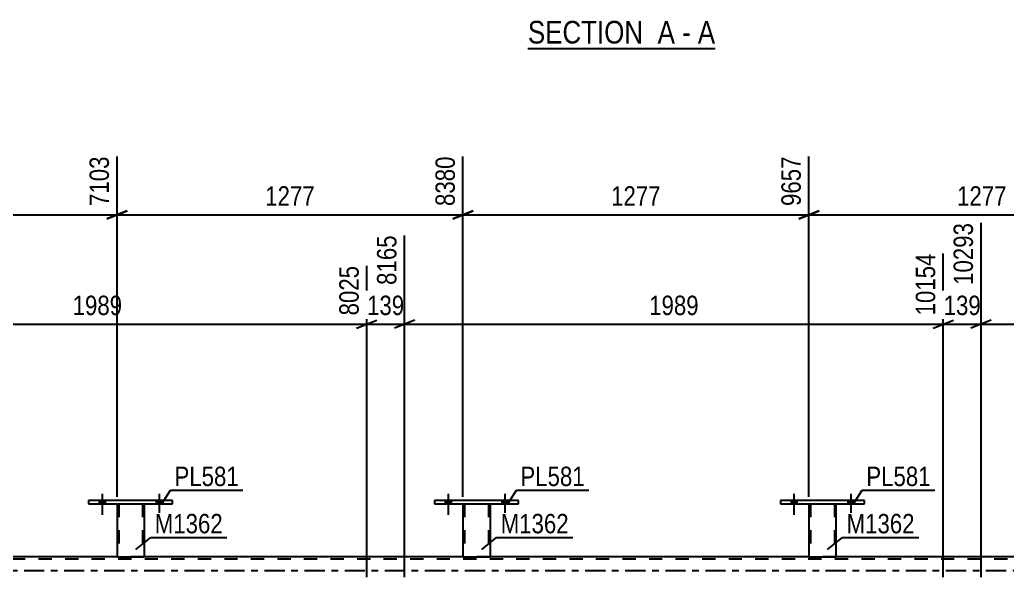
# Model space of a CAD drawing. Header units: millimetres. Extents: x 0 to 841, y 0 to 594.
# Drawn here: x 308 to 453.8, y 428 to 510.2 of the extents above; entities that cross this region are included whole.
import ezdxf

# ---------------------------------------------------------------- set-up
doc = ezdxf.new("R2010")
doc.units = ezdxf.units.MM
doc.linetypes.add('DXK_LINE_DOT2', pattern=[3.9198, 1.9599, -1.9599])
doc.linetypes.add('DXK_LINE_DOT3', pattern=[5.9187, 2.979, -0.9799, 0.9799, -0.9799])
doc.styles.add('Arial Narrow', font='ARIALN.TTF', dxfattribs={"height": 0.2})

# ---------------------------------------------------------------- blocks, each defined once
blk = doc.blocks.new('Unknown-103641004-11 - 5352')
at = {"color": 6, "linetype": 'Continuous'}
blk.add_line((382.99, 505.96), (410.64, 505.96), dxfattribs=at)
at = {"color": 0, "linetype": 'Continuous'}
for points in [[(401.1, 506.71), (401.1, 510.21), (382.99, 510.21), (382.99, 506.71)], [(404.71, 506.71), (404.71, 510.21), (402.15, 510.21), (402.15, 506.71)], [(407.03, 506.71), (407.03, 510.21), (405.76, 510.21), (405.76, 506.71)], [(410.64, 506.71), (410.64, 510.21), (408.08, 510.21), (408.08, 506.71)]]:
    blk.add_wipeout(points, dxfattribs=at)
at = {"color": 7, "linetype": 'Continuous', "style": 'Arial Narrow'}
for s, p in [('SECTION ', (382.99, 506.71)), ('A', (402.15, 506.71)), ('A', (408.08, 506.71)), ('-', (405.76, 506.71))]:
    blk.add_text(s, height=3.34, dxfattribs=at).set_placement(p)
blk = doc.blocks.new('Part-103641004-3432 - 3414')
at = {"color": 2, "linetype": 'Continuous'}
for p, q in [((420.28, 439.29), (420.28, 438.81)), ((432.68, 439.29), (420.28, 439.29)), ((432.68, 438.81), (432.68, 439.29)), ((420.28, 438.81), (432.68, 438.81))]:
    blk.add_line(p, q, dxfattribs=at)
blk = doc.blocks.new('Bolt-103641004-3571 - 3414')
at = {"linetype": 'Continuous'}
for points in [[(421.84, 438.81), (422.72, 438.81), (422.72, 439.29), (421.84, 439.29)], [(430.24, 438.81), (431.12, 438.81), (431.12, 439.29), (430.24, 439.29)]]:
    blk.add_hatch(color=1, dxfattribs=at).paths.add_polyline_path(points)
at = {"color": 1, "linetype": 'Continuous'}
for p, q in [((421.84, 439.29), (421.84, 438.81)), ((422.28, 440.29), (422.28, 437.17)), ((422.72, 439.29), (422.72, 438.81)), ((430.24, 439.29), (430.24, 438.81)), ((430.68, 440.29), (430.68, 437.17)), ((431.12, 439.29), (431.12, 438.81))]:
    blk.add_line(p, q, dxfattribs=at)
blk = doc.blocks.new('Part-103641004-3447 - 3414')
at = {"color": 2, "linetype": 'Continuous'}
for p, q in [((424.48, 438.81), (424.48, 430.97)), ((428.48, 438.81), (428.48, 430.97)), ((424.48, 430.97), (428.48, 430.97))]:
    blk.add_line(p, q, dxfattribs=at)
at = {"color": 7, "linetype": 'DXK_LINE_DOT2'}
for p, q in [((424.48, 438.81), (428.48, 438.81)), ((424.48, 438.81), (424.48, 438.81)), ((424.48, 438.81), (424.48, 438.81)), ((424.72, 438.81), (424.72, 430.97)), ((428.24, 438.81), (428.24, 430.97)), ((428.48, 438.81), (428.48, 438.81)), ((428.48, 438.81), (428.48, 438.81)), ((428.18, 430.97), (428.22, 430.97)), ((428.18, 430.97), (428.22, 430.97)), ((428.22, 430.97), (428.24, 430.97)), ((428.22, 430.97), (428.24, 430.97))]:
    blk.add_line(p, q, dxfattribs=at)
blk = doc.blocks.new('Bolt-103641004-3526 - 3414')
at = {"linetype": 'Continuous'}
for points in [[(370.76, 438.81), (371.64, 438.81), (371.64, 439.29), (370.76, 439.29)], [(379.16, 438.81), (380.04, 438.81), (380.04, 439.29), (379.16, 439.29)]]:
    blk.add_hatch(color=1, dxfattribs=at).paths.add_polyline_path(points)
at = {"color": 1, "linetype": 'Continuous'}
for p, q in [((370.76, 439.29), (370.76, 438.81)), ((371.2, 440.29), (371.2, 437.17)), ((371.64, 439.29), (371.64, 438.81)), ((379.16, 439.29), (379.16, 438.81)), ((379.6, 440.29), (379.6, 437.17)), ((380.04, 439.29), (380.04, 438.81))]:
    blk.add_line(p, q, dxfattribs=at)
blk = doc.blocks.new('Bolt-103641004-3569 - 3414')
at = {"linetype": 'Continuous'}
for points in [[(370.76, 438.81), (371.64, 438.81), (371.64, 439.29), (370.76, 439.29)], [(379.16, 438.81), (380.04, 438.81), (380.04, 439.29), (379.16, 439.29)]]:
    blk.add_hatch(color=1, dxfattribs=at).paths.add_polyline_path(points)
at = {"color": 1, "linetype": 'Continuous'}
for p, q in [((370.76, 439.29), (370.76, 438.81)), ((371.2, 440.29), (371.2, 437.17)), ((371.64, 439.29), (371.64, 438.81)), ((379.16, 439.29), (379.16, 438.81)), ((379.6, 440.29), (379.6, 437.17)), ((380.04, 439.29), (380.04, 438.81))]:
    blk.add_line(p, q, dxfattribs=at)
blk = doc.blocks.new('Bolt-103641004-3570 - 3414')
at = {"linetype": 'Continuous'}
for points in [[(421.84, 438.81), (422.72, 438.81), (422.72, 439.29), (421.84, 439.29)], [(430.24, 438.81), (431.12, 438.81), (431.12, 439.29), (430.24, 439.29)]]:
    blk.add_hatch(color=1, dxfattribs=at).paths.add_polyline_path(points)
at = {"color": 1, "linetype": 'Continuous'}
for p, q in [((421.84, 439.29), (421.84, 438.81)), ((422.28, 440.29), (422.28, 437.17)), ((422.72, 439.29), (422.72, 438.81)), ((430.24, 439.29), (430.24, 438.81)), ((430.68, 440.29), (430.68, 437.17)), ((431.12, 439.29), (431.12, 438.81))]:
    blk.add_line(p, q, dxfattribs=at)
blk = doc.blocks.new('Part-103641004-3510 - 3414')
at = {"color": 2, "linetype": 'Continuous'}
for p, q in [((318.12, 439.29), (318.12, 438.81)), ((330.52, 439.29), (318.12, 439.29)), ((330.52, 438.81), (330.52, 439.29)), ((318.12, 438.81), (330.52, 438.81))]:
    blk.add_line(p, q, dxfattribs=at)
blk = doc.blocks.new('Part-103641004-3515 - 3414')
at = {"color": 2, "linetype": 'Continuous'}
for p, q in [((322.32, 438.81), (322.32, 430.97)), ((326.32, 438.81), (326.32, 430.97)), ((322.32, 430.97), (326.32, 430.97))]:
    blk.add_line(p, q, dxfattribs=at)
at = {"color": 7, "linetype": 'DXK_LINE_DOT2'}
for p, q in [((322.32, 438.81), (326.32, 438.81)), ((322.32, 438.81), (322.32, 438.81)), ((322.32, 438.81), (322.32, 438.81)), ((322.56, 438.81), (322.56, 430.97)), ((326.08, 438.81), (326.08, 430.97)), ((326.32, 438.81), (326.32, 438.81)), ((326.32, 438.81), (326.32, 438.81)), ((326.02, 430.97), (326.06, 430.97)), ((326.02, 430.97), (326.06, 430.97)), ((326.06, 430.97), (326.08, 430.97)), ((326.06, 430.97), (326.08, 430.97))]:
    blk.add_line(p, q, dxfattribs=at)
blk = doc.blocks.new('Part-103641004-3520 - 3414')
at = {"color": 2, "linetype": 'Continuous'}
for p, q in [((369.2, 439.29), (369.2, 438.81)), ((381.6, 439.29), (369.2, 439.29)), ((381.6, 438.81), (381.6, 439.29)), ((369.2, 438.81), (381.6, 438.81))]:
    blk.add_line(p, q, dxfattribs=at)
blk = doc.blocks.new('Part-103641004-3525 - 3414')
at = {"color": 2, "linetype": 'Continuous'}
for p, q in [((373.4, 438.81), (373.4, 430.97)), ((377.4, 438.81), (377.4, 430.97)), ((373.4, 430.97), (377.4, 430.97))]:
    blk.add_line(p, q, dxfattribs=at)
at = {"color": 7, "linetype": 'DXK_LINE_DOT2'}
for p, q in [((373.4, 438.81), (377.4, 438.81)), ((373.4, 438.81), (373.4, 438.81)), ((373.4, 438.81), (373.4, 438.81)), ((373.64, 438.81), (373.64, 430.97)), ((377.16, 438.81), (377.16, 430.97)), ((377.4, 438.81), (377.4, 438.81)), ((377.4, 438.81), (377.4, 438.81)), ((377.1, 430.97), (377.14, 430.97)), ((377.1, 430.97), (377.14, 430.97)), ((377.14, 430.97), (377.16, 430.97)), ((377.14, 430.97), (377.16, 430.97))]:
    blk.add_line(p, q, dxfattribs=at)
blk = doc.blocks.new('Bolt-103641004-3566 - 3414')
at = {"linetype": 'Continuous'}
for points in [[(319.68, 438.81), (320.56, 438.81), (320.56, 439.29), (319.68, 439.29)], [(328.08, 438.81), (328.96, 438.81), (328.96, 439.29), (328.08, 439.29)]]:
    blk.add_hatch(color=1, dxfattribs=at).paths.add_polyline_path(points)
at = {"color": 1, "linetype": 'Continuous'}
for p, q in [((319.68, 439.29), (319.68, 438.81)), ((320.12, 440.29), (320.12, 437.17)), ((320.56, 439.29), (320.56, 438.81)), ((328.08, 439.29), (328.08, 438.81)), ((328.52, 440.29), (328.52, 437.17)), ((328.96, 439.29), (328.96, 438.81))]:
    blk.add_line(p, q, dxfattribs=at)
blk = doc.blocks.new('Bolt-103641004-3567 - 3414')
at = {"linetype": 'Continuous'}
for points in [[(319.68, 438.81), (320.56, 438.81), (320.56, 439.29), (319.68, 439.29)], [(328.08, 438.81), (328.96, 438.81), (328.96, 439.29), (328.08, 439.29)]]:
    blk.add_hatch(color=1, dxfattribs=at).paths.add_polyline_path(points)
at = {"color": 1, "linetype": 'Continuous'}
for p, q in [((319.68, 439.29), (319.68, 438.81)), ((320.12, 440.29), (320.12, 437.17)), ((320.56, 439.29), (320.56, 438.81)), ((328.08, 439.29), (328.08, 438.81)), ((328.52, 440.29), (328.52, 437.17)), ((328.96, 439.29), (328.96, 438.81))]:
    blk.add_line(p, q, dxfattribs=at)
blk = doc.blocks.new('Part-103641004-3870 - 3414')
at = {"color": 7, "linetype": 'DXK_LINE_DOT2'}
for p, q in [((759.54, 430.65), (95.51, 430.65)), ((326.32, 430.97), (322.32, 430.97)), ((377.4, 430.97), (373.4, 430.97)), ((428.48, 430.97), (424.48, 430.97))]:
    blk.add_line(p, q, dxfattribs=at)
at = {"color": 2, "linetype": 'Continuous'}
for p, q in [((322.32, 430.97), (275.23, 430.97)), ((373.4, 430.97), (326.32, 430.97)), ((424.48, 430.97), (377.4, 430.97)), ((475.56, 430.97), (428.48, 430.97))]:
    blk.add_line(p, q, dxfattribs=at)
at = {"color": 7, "linetype": 'DXK_LINE_DOT3'}
blk.add_line((95.51, 428.97), (759.54, 428.97), dxfattribs=at)
blk = doc.blocks.new('StraightDimension-103641004-4673 - 3414')
at = {"color": 7, "linetype": 'Continuous'}
for p, q in [((279.64, 427.97), (279.64, 478.41)), ((359.2, 427.97), (359.2, 473.91)), ((281.14, 465.9), (278.14, 464.7)), ((279.64, 465.3), (359.2, 465.3)), ((357.7, 464.7), (360.7, 465.9))]:
    blk.add_line(p, q, dxfattribs=at)
at = {"color": 0}
blk.add_wipeout([(323.67, 466.05), (323.67, 470.25), (315.16, 470.25), (315.16, 466.05)], dxfattribs=at)
at = {"color": 3, "style": 'Arial Narrow'}
blk.add_text('1989', height=2.863, dxfattribs=at).set_placement((315.76, 466.65))
at = {"color": 0, "linetype": 'Continuous'}
blk.add_wipeout([(358.6, 474.51), (354.4, 474.51), (354.4, 466), (358.6, 466)], dxfattribs=at)
at = {"color": 3, "linetype": 'Continuous', "style": 'Arial Narrow'}
blk.add_text('8025', height=2.863, rotation=90.0002, dxfattribs=at).set_placement((358, 466.6))
blk = doc.blocks.new('StraightDimension-103641004-4439 - 3414')
at = {"color": 7, "linetype": 'Continuous'}
for p, q in [((475.56, 439.81), (475.56, 491.88)), ((424.48, 439.81), (424.48, 490.05)), ((425.98, 482.04), (422.98, 480.84)), ((424.48, 481.44), (475.56, 481.44)), ((474.06, 480.84), (477.06, 482.04))]:
    blk.add_line(p, q, dxfattribs=at)
at = {"color": 0}
blk.add_wipeout([(454.27, 482.19), (454.27, 486.39), (445.76, 486.39), (445.76, 482.19)], dxfattribs=at)
at = {"color": 3, "style": 'Arial Narrow'}
blk.add_text('1277', height=2.863, dxfattribs=at).set_placement((446.36, 482.79))
at = {"color": 0, "linetype": 'Continuous'}
blk.add_wipeout([(474.96, 492.48), (470.76, 492.48), (470.76, 482.14), (474.96, 482.14)], dxfattribs=at)
at = {"color": 3, "linetype": 'Continuous', "style": 'Arial Narrow'}
blk.add_text('10934', height=2.863, rotation=90.0002, dxfattribs=at).set_placement((474.36, 482.74))
blk = doc.blocks.new('StraightDimension-103641004-4449 - 3414')
at = {"color": 7, "linetype": 'Continuous'}
for p, q in [((373.4, 439.81), (373.4, 490.05)), ((424.48, 439.81), (424.48, 490.05)), ((374.9, 482.04), (371.9, 480.84)), ((373.4, 481.44), (424.48, 481.44)), ((422.98, 480.84), (425.98, 482.04))]:
    blk.add_line(p, q, dxfattribs=at)
at = {"color": 0}
blk.add_wipeout([(403.19, 482.19), (403.19, 486.39), (394.68, 486.39), (394.68, 482.19)], dxfattribs=at)
at = {"color": 3, "style": 'Arial Narrow'}
blk.add_text('1277', height=2.863, dxfattribs=at).set_placement((395.28, 482.79))
at = {"color": 0, "linetype": 'Continuous'}
blk.add_wipeout([(423.88, 490.65), (419.68, 490.65), (419.68, 482.14), (423.88, 482.14)], dxfattribs=at)
at = {"color": 3, "linetype": 'Continuous', "style": 'Arial Narrow'}
blk.add_text('9657', height=2.863, rotation=90.0002, dxfattribs=at).set_placement((423.28, 482.74))
blk = doc.blocks.new('StraightDimension-103641004-4469 - 3414')
at = {"color": 7, "linetype": 'Continuous'}
for p, q in [((271.23, 439.81), (271.23, 490.05)), ((322.32, 439.81), (322.32, 490.05)), ((272.73, 482.04), (269.73, 480.84)), ((271.23, 481.44), (322.32, 481.44)), ((320.82, 480.84), (323.82, 482.04))]:
    blk.add_line(p, q, dxfattribs=at)
at = {"color": 0}
blk.add_wipeout([(301.03, 482.19), (301.03, 486.39), (292.52, 486.39), (292.52, 482.19)], dxfattribs=at)
at = {"color": 3, "style": 'Arial Narrow'}
blk.add_text('1277', height=2.863, dxfattribs=at).set_placement((293.12, 482.79))
at = {"color": 0, "linetype": 'Continuous'}
blk.add_wipeout([(321.72, 490.65), (317.52, 490.65), (317.52, 482.14), (321.72, 482.14)], dxfattribs=at)
at = {"color": 3, "linetype": 'Continuous', "style": 'Arial Narrow'}
blk.add_text('7103', height=2.863, rotation=90.0002, dxfattribs=at).set_placement((321.12, 482.74))
blk = doc.blocks.new('StraightDimension-103641004-4692 - 3414')
at = {"color": 7, "linetype": 'Continuous'}
for p, q in [((364.77, 427.97), (364.77, 478.41)), ((359.2, 427.97), (359.2, 473.91)), ((357.7, 464.7), (360.7, 465.9)), ((359.2, 465.3), (364.77, 465.3)), ((366.27, 465.9), (363.27, 464.7))]:
    blk.add_line(p, q, dxfattribs=at)
at = {"color": 0}
blk.add_wipeout([(365.33, 466.05), (365.33, 470.25), (358.64, 470.25), (358.64, 466.05)], dxfattribs=at)
at = {"color": 3, "style": 'Arial Narrow'}
blk.add_text('139', height=2.863, dxfattribs=at).set_placement((359.24, 466.65))
at = {"color": 0, "linetype": 'Continuous'}
blk.add_wipeout([(364.17, 479.01), (359.97, 479.01), (359.97, 470.5), (364.17, 470.5)], dxfattribs=at)
at = {"color": 3, "linetype": 'Continuous', "style": 'Arial Narrow'}
blk.add_text('8165', height=2.863, rotation=90.0002, dxfattribs=at).set_placement((363.57, 471.1))
blk = doc.blocks.new('StraightDimension-103641004-4459 - 3414')
at = {"color": 7, "linetype": 'Continuous'}
for p, q in [((322.32, 439.81), (322.32, 490.05)), ((373.4, 439.81), (373.4, 490.05)), ((323.82, 482.04), (320.82, 480.84)), ((322.32, 481.44), (373.4, 481.44)), ((371.9, 480.84), (374.9, 482.04))]:
    blk.add_line(p, q, dxfattribs=at)
at = {"color": 0}
blk.add_wipeout([(352.11, 482.19), (352.11, 486.39), (343.6, 486.39), (343.6, 482.19)], dxfattribs=at)
at = {"color": 3, "style": 'Arial Narrow'}
blk.add_text('1277', height=2.863, dxfattribs=at).set_placement((344.2, 482.79))
at = {"color": 0, "linetype": 'Continuous'}
blk.add_wipeout([(372.8, 490.65), (368.6, 490.65), (368.6, 482.14), (372.8, 482.14)], dxfattribs=at)
at = {"color": 3, "linetype": 'Continuous', "style": 'Arial Narrow'}
blk.add_text('8380', height=2.863, rotation=90.0002, dxfattribs=at).set_placement((372.2, 482.74))
blk = doc.blocks.new('StraightDimension-103641004-4711 - 3414')
at = {"color": 7, "linetype": 'Continuous'}
for p, q in [((364.77, 427.97), (364.77, 478.41)), ((444.33, 427.97), (444.33, 475.74)), ((366.27, 465.9), (363.27, 464.7)), ((364.77, 465.3), (444.33, 465.3)), ((442.83, 464.7), (445.83, 465.9))]:
    blk.add_line(p, q, dxfattribs=at)
at = {"color": 0}
blk.add_wipeout([(408.81, 466.05), (408.81, 470.25), (400.3, 470.25), (400.3, 466.05)], dxfattribs=at)
at = {"color": 3, "style": 'Arial Narrow'}
blk.add_text('1989', height=2.863, dxfattribs=at).set_placement((400.9, 466.65))
at = {"color": 0, "linetype": 'Continuous'}
blk.add_wipeout([(443.73, 476.34), (439.53, 476.34), (439.53, 466), (443.73, 466)], dxfattribs=at)
at = {"color": 3, "linetype": 'Continuous', "style": 'Arial Narrow'}
blk.add_text('10154', height=2.863, rotation=90.0002, dxfattribs=at).set_placement((443.13, 466.6))
blk = doc.blocks.new('StraightDimension-103641004-4730 - 3414')
at = {"color": 7, "linetype": 'Continuous'}
for p, q in [((449.91, 427.97), (449.91, 480.24)), ((444.33, 427.97), (444.33, 475.74)), ((442.83, 464.7), (445.83, 465.9)), ((444.33, 465.3), (449.91, 465.3)), ((451.41, 465.9), (448.41, 464.7))]:
    blk.add_line(p, q, dxfattribs=at)
at = {"color": 0}
blk.add_wipeout([(450.46, 466.05), (450.46, 470.25), (443.78, 470.25), (443.78, 466.05)], dxfattribs=at)
at = {"color": 3, "style": 'Arial Narrow'}
blk.add_text('139', height=2.863, dxfattribs=at).set_placement((444.38, 466.65))
at = {"color": 0, "linetype": 'Continuous'}
blk.add_wipeout([(449.31, 480.84), (445.11, 480.84), (445.11, 470.5), (449.31, 470.5)], dxfattribs=at)
at = {"color": 3, "linetype": 'Continuous', "style": 'Arial Narrow'}
blk.add_text('10293', height=2.863, rotation=90.0002, dxfattribs=at).set_placement((448.71, 471.1))
blk = doc.blocks.new('StraightDimension-103641004-4749 - 3414')
at = {"color": 7, "linetype": 'Continuous'}
for p, q in [((449.91, 427.97), (449.91, 480.24)), ((529.47, 427.97), (529.47, 475.74)), ((451.41, 465.9), (448.41, 464.7)), ((449.91, 465.3), (529.47, 465.3)), ((527.97, 464.7), (530.97, 465.9))]:
    blk.add_line(p, q, dxfattribs=at)
at = {"color": 0}
blk.add_wipeout([(493.94, 466.05), (493.94, 470.25), (485.43, 470.25), (485.43, 466.05)], dxfattribs=at)
at = {"color": 3, "style": 'Arial Narrow'}
blk.add_text('1989', height=2.863, dxfattribs=at).set_placement((486.03, 466.65))
at = {"color": 0, "linetype": 'Continuous'}
blk.add_wipeout([(528.87, 476.34), (524.67, 476.34), (524.67, 466), (528.87, 466)], dxfattribs=at)
at = {"color": 3, "linetype": 'Continuous', "style": 'Arial Narrow'}
blk.add_text('12282', height=2.863, rotation=90.0002, dxfattribs=at).set_placement((528.27, 466.6))
blk = doc.blocks.new('Mark-103641004-3516 - 3414')
at = {"color": 0}
blk.add_wipeout([(391.38, 441.42), (391.38, 444.42), (381.88, 444.42), (381.88, 441.42)], dxfattribs=at)
blk.add_wipeout([(391.38, 441.42), (391.38, 444.42), (381.88, 444.42), (381.88, 441.42)], dxfattribs=at)
at = {"color": 30, "linetype": 'Continuous'}
for p, q in [((380.01, 438.81), (381.28, 440.82)), ((381.28, 440.82), (391.98, 440.82))]:
    blk.add_line(p, q, dxfattribs=at)
at = {"color": 3, "style": 'Arial Narrow'}
blk.add_text('PL581', height=2.863, dxfattribs=at).set_placement((381.88, 441.42))
blk = doc.blocks.new('Mark-103641004-3428 - 3414')
at = {"color": 0}
blk.add_wipeout([(442.46, 441.42), (442.46, 444.42), (432.96, 444.42), (432.96, 441.42)], dxfattribs=at)
blk.add_wipeout([(442.46, 441.42), (442.46, 444.42), (432.96, 444.42), (432.96, 441.42)], dxfattribs=at)
at = {"color": 30, "linetype": 'Continuous'}
for p, q in [((431.09, 438.81), (432.36, 440.82)), ((432.36, 440.82), (443.06, 440.82))]:
    blk.add_line(p, q, dxfattribs=at)
at = {"color": 3, "style": 'Arial Narrow'}
blk.add_text('PL581', height=2.863, dxfattribs=at).set_placement((432.96, 441.42))
blk = doc.blocks.new('Mark-103641004-3443 - 3414')
at = {"color": 0}
blk.add_wipeout([(440.1, 434.45), (440.1, 437.45), (430.05, 437.45), (430.05, 434.45)], dxfattribs=at)
blk.add_wipeout([(440.1, 434.45), (440.1, 437.45), (430.05, 437.45), (430.05, 434.45)], dxfattribs=at)
at = {"color": 30, "linetype": 'Continuous'}
for p, q in [((427.25, 432.07), (429.45, 433.85)), ((429.45, 433.85), (440.7, 433.85))]:
    blk.add_line(p, q, dxfattribs=at)
at = {"color": 3, "style": 'Arial Narrow'}
blk.add_text('M1362', height=2.863, dxfattribs=at).set_placement((430.05, 434.45))
blk = doc.blocks.new('Mark-103641004-3511 - 3414')
at = {"color": 0}
blk.add_wipeout([(337.94, 434.45), (337.94, 437.45), (327.89, 437.45), (327.89, 434.45)], dxfattribs=at)
blk.add_wipeout([(337.94, 434.45), (337.94, 437.45), (327.89, 437.45), (327.89, 434.45)], dxfattribs=at)
at = {"color": 30, "linetype": 'Continuous'}
for p, q in [((325.09, 432.07), (327.29, 433.85)), ((327.29, 433.85), (338.54, 433.85))]:
    blk.add_line(p, q, dxfattribs=at)
at = {"color": 3, "style": 'Arial Narrow'}
blk.add_text('M1362', height=2.863, dxfattribs=at).set_placement((327.89, 434.45))
blk = doc.blocks.new('Mark-103641004-3521 - 3414')
at = {"color": 0}
blk.add_wipeout([(389.02, 434.45), (389.02, 437.45), (378.97, 437.45), (378.97, 434.45)], dxfattribs=at)
blk.add_wipeout([(389.02, 434.45), (389.02, 437.45), (378.97, 437.45), (378.97, 434.45)], dxfattribs=at)
at = {"color": 30, "linetype": 'Continuous'}
for p, q in [((376.17, 432.07), (378.37, 433.85)), ((378.37, 433.85), (389.62, 433.85))]:
    blk.add_line(p, q, dxfattribs=at)
at = {"color": 3, "style": 'Arial Narrow'}
blk.add_text('M1362', height=2.863, dxfattribs=at).set_placement((378.97, 434.45))
blk = doc.blocks.new('Mark-103641004-3506 - 3414')
at = {"color": 0}
blk.add_wipeout([(340.3, 441.42), (340.3, 444.42), (330.8, 444.42), (330.8, 441.42)], dxfattribs=at)
blk.add_wipeout([(340.3, 441.42), (340.3, 444.42), (330.8, 444.42), (330.8, 441.42)], dxfattribs=at)
at = {"color": 30, "linetype": 'Continuous'}
for p, q in [((328.93, 438.81), (330.2, 440.82)), ((330.2, 440.82), (340.9, 440.82))]:
    blk.add_line(p, q, dxfattribs=at)
at = {"color": 3, "style": 'Arial Narrow'}
blk.add_text('PL581', height=2.863, dxfattribs=at).set_placement((330.8, 441.42))

msp = doc.modelspace()

# ---------------------------------------------------------------- block references
for name in ['Unknown-103641004-11 - 5352', 'Part-103641004-3510 - 3414', 'Bolt-103641004-3566 - 3414', 'Bolt-103641004-3567 - 3414', 'Part-103641004-3520 - 3414', 'Bolt-103641004-3526 - 3414', 'Bolt-103641004-3569 - 3414', 'Part-103641004-3432 - 3414', 'Bolt-103641004-3571 - 3414', 'Bolt-103641004-3570 - 3414', 'Part-103641004-3515 - 3414', 'Part-103641004-3525 - 3414', 'Part-103641004-3447 - 3414', 'Part-103641004-3870 - 3414']:
    msp.add_blockref(name, (0, 0))

# ---------------------------------------------------------------- next in the draw order: block references
for name in ['StraightDimension-103641004-4439 - 3414', 'StraightDimension-103641004-4673 - 3414']:
    msp.add_blockref(name, (0, 0))

# ---------------------------------------------------------------- next in the draw order: block references
for name in ['StraightDimension-103641004-4469 - 3414', 'StraightDimension-103641004-4449 - 3414', 'StraightDimension-103641004-4692 - 3414', 'Mark-103641004-3511 - 3414']:
    msp.add_blockref(name, (0, 0))

# ---------------------------------------------------------------- next in the draw order: block references
msp.add_blockref('StraightDimension-103641004-4459 - 3414', (0, 0))

# ---------------------------------------------------------------- next in the draw order: block references
for name in ['StraightDimension-103641004-4711 - 3414', 'Mark-103641004-3506 - 3414']:
    msp.add_blockref(name, (0, 0))

# ---------------------------------------------------------------- next in the draw order: block references
for name in ['StraightDimension-103641004-4730 - 3414', 'Mark-103641004-3516 - 3414', 'Mark-103641004-3521 - 3414', 'Mark-103641004-3443 - 3414']:
    msp.add_blockref(name, (0, 0))

# ---------------------------------------------------------------- next in the draw order: block references
for name in ['StraightDimension-103641004-4749 - 3414', 'Mark-103641004-3428 - 3414']:
    msp.add_blockref(name, (0, 0))

doc.saveas('drawing.dxf')
